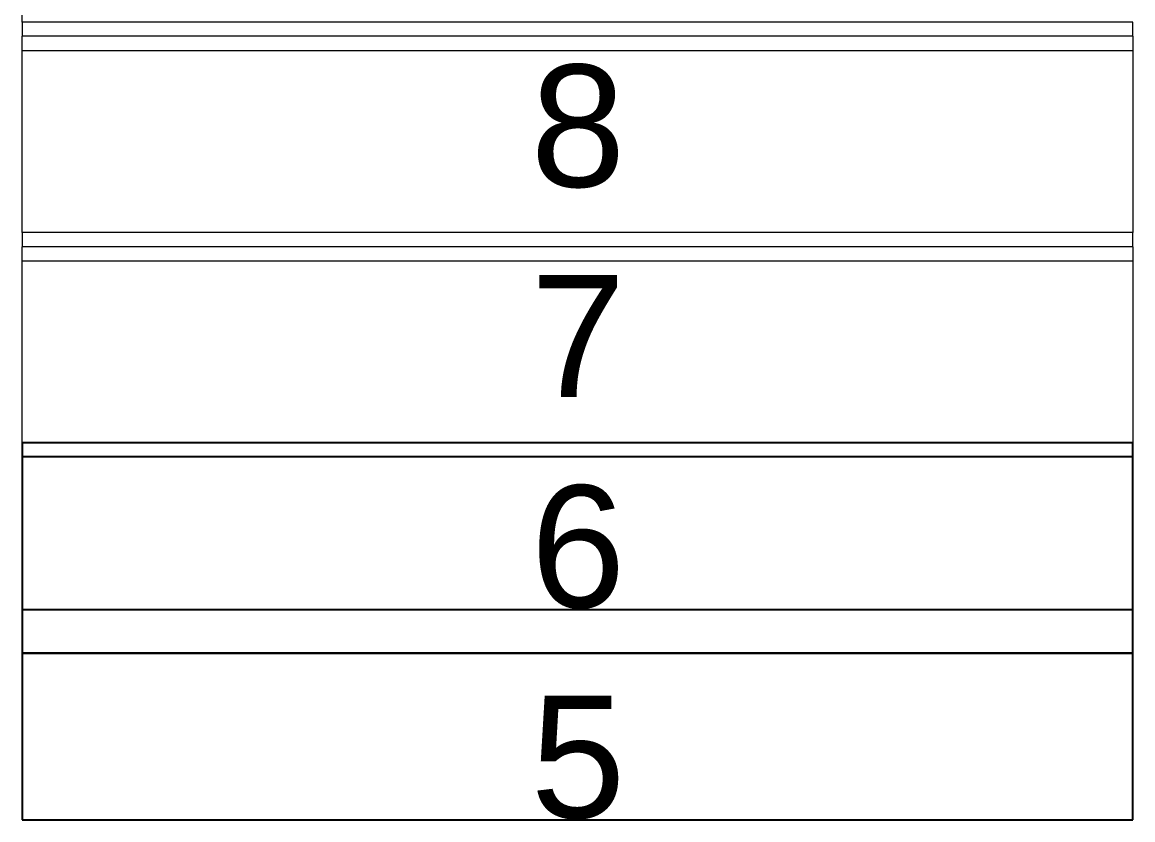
# Model space of a CAD drawing. Header units: inches. Extents: x 22 to 382261, y 22 to 371281.
# Drawn here: x 13889 to 14889, y 140443 to 141161 of the extents above; entities that cross this region are included whole.
import ezdxf

# ---------------------------------------------------------------- set-up
doc = ezdxf.new("R2010")
doc.units = ezdxf.units.IN
doc.header["$MEASUREMENT"] = 0
doc.layers.add('S-STRS', color=31, linetype='Continuous', lineweight=9)
doc.layers.add('S-STRS-ANNO', color=31, linetype='Continuous', lineweight=9)
doc.styles.add('Arial', font='arial.ttf', dxfattribs={"height": 506.015625})

msp = doc.modelspace()

# ---------------------------------------------------------------- linework, layer by layer
at = {"layer": 'S-STRS'}
for p, q in [((13889.5, 141161.4), (13889.5, 141338.2)), ((14889.5, 141161.4), (13889.5, 141161.4)), ((13889.5, 141161.4), (13889.5, 141148.7)), ((14889.5, 141148.7), (14889.5, 141161.4)), ((13889.5, 140971.9), (13889.5, 141148.7)), ((14889.5, 141148.7), (13889.5, 141148.7)), ((14889.5, 141148.7), (14889.5, 140971.9)), ((13889.5, 141136), (14889.5, 141136)), ((14889.5, 140971.9), (13889.5, 140971.9)), ((13889.5, 140971.9), (13889.5, 140959.2)), ((14889.5, 140959.2), (14889.5, 140971.9)), ((13889.5, 140782.5), (13889.5, 140959.2)), ((14889.5, 140959.2), (13889.5, 140959.2)), ((14889.5, 140959.2), (14889.5, 140782.5)), ((13889.5, 140946.5), (14889.5, 140946.5))]:
    msp.add_line(p, q, dxfattribs=at)
at = {"layer": 'S-STRS', "lineweight": 25}
for p, q in [((14889.5, 140782.5), (13889.5, 140782.5)), ((13889.5, 140782.5), (13889.5, 140632.5)), ((14889.5, 140632.5), (14889.5, 140782.5)), ((14889.5, 140769.8), (13889.5, 140769.8)), ((13889.5, 140769.8), (13889.5, 140593)), ((14889.5, 140593), (14889.5, 140769.8)), ((13889.5, 140632.5), (14889.5, 140632.5)), ((14889.5, 140593), (13889.5, 140593)), ((13889.5, 140593), (13889.5, 140443)), ((13889.5, 140593), (14889.5, 140593)), ((14889.5, 140443), (14889.5, 140593)), ((13889.5, 140443), (14889.5, 140443))]:
    msp.add_line(p, q, dxfattribs=at)

# ---------------------------------------------------------------- texts
at = {"layer": 'S-STRS-ANNO', "char_height": 110, "width": 101.524, "attachment_point": 1, "line_spacing_factor": 0.941778, "style": 'Arial'}
for s, insert in [('8', (14347.2, 141123.1)), ('7', (14347.2, 140933.7)), ('6', (14347.2, 140744.2)), ('5', (14347.2, 140554.7))]:
    msp.add_mtext(s, dxfattribs=dict(at, insert=insert))

doc.saveas('drawing.dxf')
